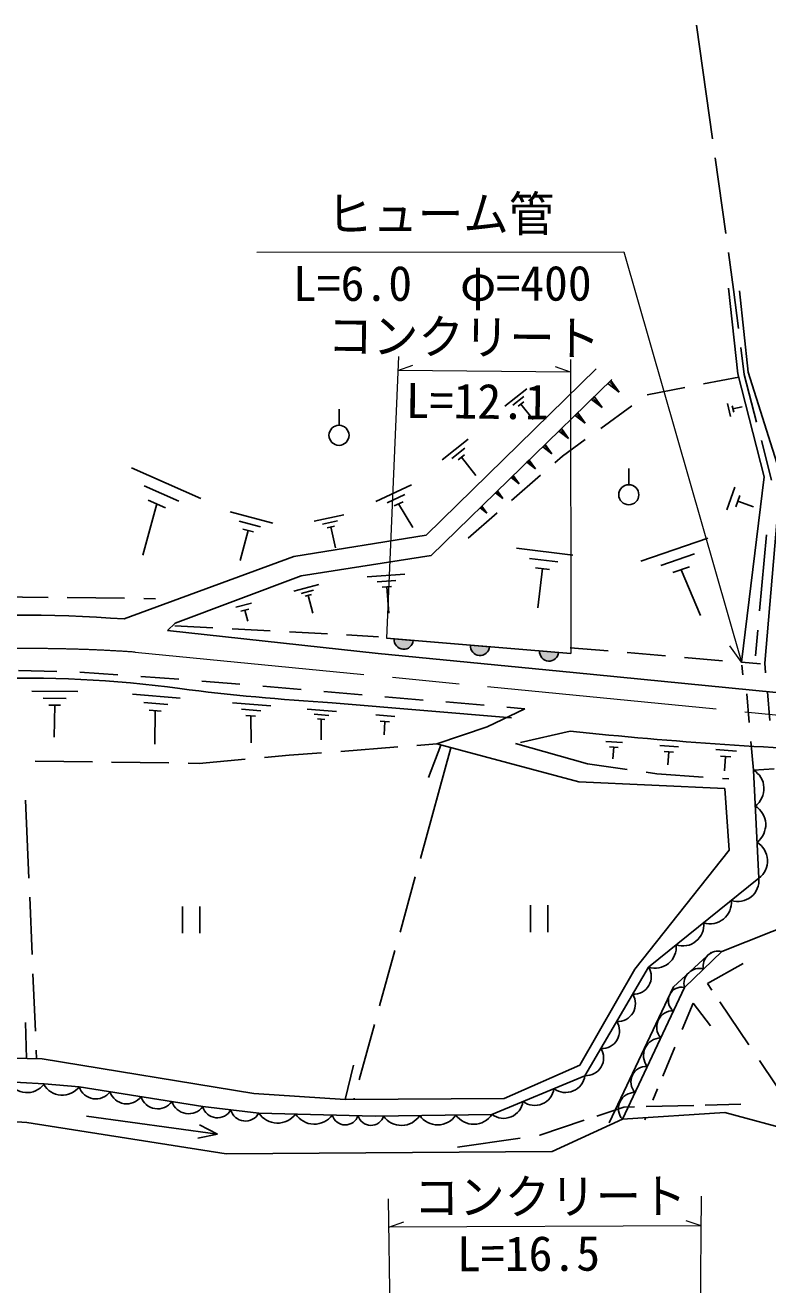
# Model space of a CAD drawing. Units: millimetres, scale not verified. Extents: x 40000 to 680000, y 20000 to 380000.
# Drawn here: x 215111 to 253918, y 277976 to 343812 of the extents above; entities that cross this region are included whole.
import ezdxf
from ezdxf.enums import TextEntityAlignment as Align

# ---------------------------------------------------------------- set-up
doc = ezdxf.new("R2010")
doc.units = ezdxf.units.MM
doc.header["$LTSCALE"] = 1000
doc.linetypes.add('CHAIN', pattern=[18.5, 12, -1.5, 3.5, -1.5])
for name, color, linetype, lineweight in [('M-BGD', 7, 'Continuous', 25), ('M-BMK', 2, 'CHAIN', 13), ('M-STR-HTXT', 7, 'Continuous', 13)]:
    doc.layers.add(name, color=color, linetype=linetype, lineweight=lineweight)
doc.styles.add('ＭＳ ゴシック', font='')
doc.styles.get('ＭＳ ゴシック').set_extended_font_data('MS Gothic')

msp = doc.modelspace()

# ---------------------------------------------------------------- hatches: boundary and pattern name
at = {"layer": 'M-BGD'}
for points in [[(234393, 311735, 1), (235389, 311654)], [(238379, 311409, 1), (239376, 311327)], [(241993, 311113, 1), (242989, 311032)]]:
    msp.add_hatch(color=256, dxfattribs=at).paths.add_polyline_path(points)

# ---------------------------------------------------------------- linework, layer by layer
for p, q in [((250188, 343812), (251024, 337871)), ((251163, 336881), (251720, 332920)), ((251860, 331929), (252131, 330000)), ((252357, 325591), (251869, 330059)), ((252131, 330000), (252386, 327964)), ((252895, 325673), (252441, 329921)), ((252511, 326972), (252689, 325550)), ((244944, 325856), (236064, 317164)), ((245763, 325287), (236326, 316094)), ((245563, 325092), (245722, 325246)), ((245722, 325246), (246157, 324640)), ((250562, 325061), (252402, 325413)), ((253733, 320209), (252357, 325591)), ((252689, 325550), (253332, 323065)), ((254597, 320273), (252895, 325673)), ((240172, 323901), (241320, 324806)), ((245563, 325092), (246157, 324640)), ((245642, 325169), (246157, 324640)), ((247616, 324498), (249580, 324874)), ((240595, 323955), (241169, 324407)), ((240874, 323896), (241161, 324122)), ((241018, 324009), (241651, 323205)), ((244700, 324251), (244851, 324398)), ((244700, 324251), (245264, 323823)), ((244775, 324325), (245264, 323823)), ((244851, 324398), (245264, 323823)), ((245187, 322739), (246805, 323914)), ((251969, 323365), (251814, 324047)), ((252135, 323582), (252058, 323923)), ((231510, 322901), (231510, 323741)), ((243845, 323419), (243988, 323557)), ((243845, 323419), (244379, 323013)), ((243917, 323488), (244379, 323013)), ((243988, 323557), (244379, 323013)), ((252096, 323753), (252574, 323861)), ((242999, 322594), (243133, 322725)), ((243066, 322659), (243503, 322211)), ((243133, 322725), (243503, 322211)), ((236901, 321098), (238263, 322172)), ((242999, 322594), (243503, 322211)), ((243186, 321286), (244377, 322152)), ((253583, 322097), (254116, 320040)), ((237403, 321163), (238084, 321700)), ((237734, 321093), (238074, 321361)), ((242160, 321777), (242286, 321900)), ((242160, 321777), (242634, 321416)), ((242223, 321838), (242634, 321416)), ((242286, 321900), (242634, 321416)), ((242788, 320941), (243186, 321286)), ((220668, 320682), (224288, 319068)), ((237904, 321227), (238656, 320273)), ((241329, 320967), (241447, 321083)), ((241329, 320967), (241773, 320629)), ((241388, 321025), (241773, 320629)), ((241447, 321083), (241773, 320629)), ((246653, 319796), (246653, 320636)), ((240505, 320165), (240616, 320273)), ((240505, 320165), (240921, 319849)), ((240523, 318973), (242033, 320285)), ((240561, 320219), (240921, 319849)), ((240616, 320273), (240921, 319849)), ((252551, 310512), (253733, 320209)), ((253762, 310462), (254597, 320273)), ((221331, 319736), (223141, 318929)), ((233428, 318913), (235291, 319790)), ((239690, 319370), (239793, 319471)), ((239690, 319370), (240076, 319077)), ((239741, 319421), (240076, 319077)), ((239793, 319471), (240076, 319077)), ((251783, 318475), (252204, 319660)), ((221994, 318789), (221262, 316113)), ((221541, 318991), (222446, 318588)), ((234025, 318853), (234956, 319291)), ((234389, 318683), (234855, 318902)), ((234622, 318792), (235362, 317556)), ((238882, 318583), (238977, 318676)), ((238977, 318676), (239240, 318311)), ((252244, 318645), (252455, 319237)), ((252349, 318941), (253179, 318646)), ((225826, 318369), (228060, 317776)), ((230214, 317887), (231766, 318218)), ((238258, 317006), (239768, 318318)), ((238882, 318583), (239240, 318311)), ((238929, 318630), (239240, 318311)), ((226295, 317886), (227412, 317589)), ((226765, 317402), (226349, 315839)), ((226485, 317476), (227044, 317328)), ((230652, 317737), (231428, 317902)), ((230895, 317546), (231283, 317628)), ((231089, 317587), (231321, 316501)), ((236064, 317164), (229155, 316038)), ((247279, 315806), (250793, 317005)), ((253852, 317177), (253486, 313194)), ((229155, 316038), (220285, 312776)), ((236326, 316094), (229531, 315024)), ((240785, 316474), (243728, 316117)), ((248337, 315579), (250094, 316178)), ((241467, 315943), (242938, 315765)), ((241782, 315457), (242517, 315368)), ((242149, 315412), (241900, 313353)), ((248956, 315202), (249835, 315501)), ((229531, 315024), (222941, 312565)), ((232987, 314977), (234951, 315115)), ((233499, 314717), (234481, 314786)), ((249396, 315351), (250395, 312952)), ((229145, 314229), (230459, 314571)), ((229525, 314117), (230182, 314288)), ((229740, 313963), (230069, 314048)), ((233765, 314439), (234256, 314474)), ((234011, 314457), (234108, 313082)), ((213308, 313939), (216307, 313904)), ((217307, 313892), (220307, 313857)), ((221307, 313845), (221918, 313838)), ((226111, 313386), (226942, 313602)), ((229904, 314006), (230144, 313086)), ((226383, 313190), (226799, 313298)), ((226591, 313244), (226743, 312662)), ((222941, 312565), (222545, 312179)), ((233549, 310966), (222545, 312179)), ((222923, 312426), (224920, 312318)), ((225919, 312264), (227916, 312157)), ((228915, 312103), (230912, 311996)), ((253394, 312198), (253271, 310859)), ((231910, 311942), (233576, 311852)), ((233988, 311768), (243619, 310980)), ((243740, 309972), (233549, 310966)), ((243583, 311274), (245576, 311104)), ((246572, 311020), (248565, 310851)), ((249562, 310766), (251555, 310597)), ((252551, 310512), (253533, 310429)), ((252567, 310356), (252611, 309858)), ((253762, 310462), (253806, 309964)), ((214762, 310076), (216762, 310038)), ((217960, 309995), (219955, 309853)), ((221152, 309767), (223147, 309624)), ((224344, 309531), (226336, 309361)), ((257363, 308648), (243740, 309972)), ((215463, 309009), (217859, 308981)), ((220725, 308845), (223218, 308632)), ((227532, 309258), (229525, 309087)), ((230720, 308985), (232713, 308814)), ((252816, 308867), (252949, 307373)), ((253895, 308968), (254028, 307474)), ((216058, 308642), (217256, 308628)), ((216353, 308279), (216952, 308272)), ((216653, 308276), (216633, 306599)), ((221317, 308418), (222563, 308311)), ((225945, 308400), (227947, 308229)), ((231156, 308399), (240524, 307611)), ((233908, 308711), (235901, 308540)), ((237097, 308438), (239089, 308267)), ((240285, 308164), (241220, 308084)), ((221596, 308017), (222220, 307964)), ((221908, 307990), (221885, 306239)), ((226420, 308057), (227421, 307972)), ((226644, 307736), (227145, 307693)), ((226895, 307714), (226917, 306308)), ((229847, 308067), (231387, 307935)), ((230212, 307803), (230982, 307737)), ((230385, 307555), (230770, 307522)), ((230577, 307539), (230579, 306457)), ((233431, 307760), (234420, 307675)), ((241220, 308084), (239247, 307146)), ((233653, 307442), (234147, 307400)), ((233900, 307421), (233878, 306726)), ((239247, 307146), (236628, 306243)), ((243586, 306913), (240996, 306321)), ((236628, 306243), (235586, 306163)), ((236832, 306189), (236179, 304495)), ((236628, 306243), (244043, 304272)), ((240742, 306277), (244497, 305207)), ((245448, 306381), (246331, 306314)), ((248278, 306167), (249254, 306094)), ((253037, 306377), (253170, 304883)), ((228912, 305653), (227611, 305536)), ((230601, 305782), (228912, 305653)), ((234589, 306087), (231598, 305858)), ((237358, 306049), (235762, 300265)), ((245649, 306100), (246090, 306066)), ((245870, 306083), (245823, 305465)), ((248500, 305856), (248988, 305819)), ((248744, 305838), (248693, 305154)), ((251200, 305947), (252274, 305866)), ((251444, 305605), (251981, 305564)), ((251713, 305584), (251656, 304833)), ((218625, 305304), (215626, 305343)), ((222625, 305252), (219625, 305291)), ((224209, 305231), (223625, 305238)), ((226615, 305447), (224209, 305231)), ((244497, 305207), (246571, 304906)), ((253170, 304883), (254252, 304950)), ((253450, 299225), (253170, 304883)), ((244043, 304272), (251665, 303915)), ((247561, 304762), (248120, 304681)), ((248120, 304681), (250549, 304511)), ((251546, 304441), (251875, 304418)), ((251665, 303915), (251891, 300686)), ((215132, 303309), (215304, 299229)), ((251891, 300686), (246972, 294472)), ((235496, 299301), (234698, 296409)), ((247688, 294576), (253450, 299225)), ((260203, 298858), (251513, 295396)), ((215347, 298230), (215474, 295233)), ((223340, 297751), (223340, 296351)), ((224240, 296351), (224240, 297751)), ((241524, 297814), (241524, 296414)), ((242424, 296414), (242424, 297814)), ((234432, 295445), (233634, 292553)), ((250963, 295370), (248992, 293549)), ((251513, 295396), (249561, 293518)), ((246972, 294472), (244100, 289459)), ((244365, 288906), (247688, 294576)), ((252624, 294775), (250759, 293724)), ((215516, 294234), (215643, 291237)), ((250759, 293724), (250993, 293378)), ((248992, 293549), (245631, 286438)), ((249561, 293518), (246318, 286629)), ((250019, 292705), (249444, 291321)), ((250921, 291506), (250019, 292705)), ((251407, 292766), (252921, 290526)), ((215134, 291692), (215182, 289805)), ((233368, 291589), (232570, 288697)), ((249060, 290397), (248433, 288888)), ((215996, 289788), (207942, 289957)), ((215685, 290238), (215704, 289794)), ((227053, 287976), (215996, 289788)), ((253481, 289698), (255161, 287213)), ((231840, 287657), (232274, 289458)), ((244100, 289459), (240138, 287714)), ((210873, 288775), (216111, 288475)), ((216111, 288475), (217932, 288324)), ((239503, 286879), (244365, 288906)), ((217932, 288324), (224390, 287292)), ((231840, 287657), (227053, 287976)), ((240138, 287714), (231840, 287657)), ((232304, 287733), (232283, 287660)), ((248153, 288212), (247910, 287627)), ((224390, 287292), (227319, 286954)), ((250052, 287353), (247561, 287294)), ((252515, 287411), (250640, 287367)), ((215188, 286460), (209302, 286827)), ((225620, 284826), (215188, 286460)), ((218321, 286783), (225163, 285853)), ((227319, 286954), (233401, 286785)), ((233401, 286785), (239503, 286879)), ((246318, 286629), (242657, 284939)), ((246318, 286629), (251673, 286987)), ((247526, 286703), (247485, 286604)), ((251673, 286987), (265845, 283125)), ((225163, 285853), (224125, 285641)), ((225163, 285853), (224220, 286335)), ((240856, 285625), (237702, 285175)), ((240978, 285644), (240856, 285625)), ((242657, 284939), (225620, 284826))]:
    msp.add_line(p, q, dxfattribs=at)
for points in [[(234393, 311735, 1), (235389, 311654)], [(238379, 311409, 1), (239376, 311327)], [(241993, 311113, 1), (242989, 311032)]]:
    msp.add_lwpolyline(points, format="xyb", close=True, dxfattribs=at)
for points in [[(246948, 287279), (246397, 287266), (244983, 286794)], [(244320, 286573), (242006, 285801), (241980, 285792)]]:
    msp.add_lwpolyline(points, dxfattribs=at)
for centre in [(231510, 322376), (246653, 319271)]:
    msp.add_circle(centre, 525, dxfattribs=at)
for centre, radius, start, end in [((214781, 238947), 74034, 85.7364, 103.68258), ((215075, 249476), 60211, 82.25712, 92.14232), ((238000, 425514), 117315, 262.74581, 266.65545), ((265973, 518884), 213150, 263.97116, 268.33455), ((252576, 303908), 1141, 307.02261, 58.64528), ((252669, 302022), 1141, 307.02261, 58.64528), ((252763, 300136), 1141, 307.02261, 58.64528), ((252349, 299116), 1106, 252.13434, 5.661), ((250908, 297954), 1106, 252.13434, 5.661), ((249468, 296791), 1106, 252.13434, 5.661), ((248028, 295629), 1106, 252.13434, 5.661), ((251333, 294629), 788, 76.78905, 190.96435), ((246906, 294082), 925, 266.96964, 32.28185), ((250338, 293710), 800, 73.93767, 193.81573), ((246076, 292665), 925, 266.96964, 32.28185), ((249419, 292836), 697, 78.21863, 229.93621), ((245245, 291247), 925, 266.96964, 32.28185), ((248970, 291445), 858, 88.75985, 220.82662), ((248348, 289960), 924, 91.66671, 217.91976), ((244414, 289830), 925, 266.96964, 32.28185), ((247576, 288581), 812, 87.01174, 222.57474), ((215196, 289129), 1112, 209.41057, 322.61567), ((217048, 289000), 1112, 209.41057, 322.61567), ((243354, 289049), 1021, 233.31574, 351.9554), ((218805, 288608), 918, 198.01528, 323.81716), ((220420, 288350), 918, 198.01528, 323.81716), ((222034, 288092), 918, 198.01528, 323.81716), ((241734, 288373), 1021, 233.31574, 351.9554), ((246964, 287181), 850, 89.03694, 220.54954), ((223649, 287834), 918, 198.01528, 323.81716), ((225156, 287499), 793, 195.1117, 331.72442), ((226620, 287330), 793, 195.1117, 331.72442), ((240113, 287698), 1021, 233.31574, 351.9554), ((228298, 287601), 1174, 213.43249, 323.38523), ((230219, 287547), 1174, 213.43249, 323.38523), ((231836, 287033), 700, 195.4095, 342.22299), ((233177, 287006), 700, 195.4095, 342.22299), ((234777, 287446), 1140, 215.0304, 326.73241), ((236663, 287475), 1140, 215.0304, 326.73241), ((238550, 287504), 1140, 215.0304, 326.73241)]:
    msp.add_arc(centre, radius, start, end, dxfattribs=at)
at = {"layer": 'M-BMK'}
msp.add_line((220866, 311043), (268982, 306334), dxfattribs=at)
msp.add_arc((215344, 230246), 80985, 86.09057, 105.4087, dxfattribs=at)
at = {"layer": 'M-STR-HTXT'}
for p, q in [((227209, 331947), (246396, 331969)), ((246396, 331969), (252551, 310512)), ((234614, 326488), (233988, 311768)), ((234583, 325769), (235376, 326037)), ((243609, 325669), (242822, 325954)), ((243608, 326340), (243619, 310980)), ((243609, 325669), (234583, 325769)), ((252551, 310512), (251939, 311377)), ((234087, 282472), (234211, 273780)), ((250371, 274055), (250452, 282606)), ((234108, 280986), (234897, 281266)), ((250436, 281055), (249646, 281328)), ((250436, 281055), (234108, 280986))]:
    msp.add_line(p, q, dxfattribs=at)

# ---------------------------------------------------------------- texts
at = {"layer": 'M-STR-HTXT', "style": 'ＭＳ ゴシック', "width": 0.95}
for s, rotation, p in [('ヒューム管', 0.065, (230881, 332478)), ('コンクリート', 359.362, (230891, 326135)), ('コンクリート', 0.245, (235423, 281097))]:
    msp.add_text(s, height=1833, rotation=rotation, dxfattribs=at).set_placement(p, align=Align.BOTTOM_LEFT)
at = {"layer": 'M-STR-HTXT', "style": 'ＭＳ ゴシック'}
for s, rotation, p in [('L=6.0\u3000φ=400', 0.065, (229099, 328848)), ('L=12.1', 359.362, (234982, 322739)), ('L=16.5', 0.245, (237680, 278131))]:
    msp.add_text(s, height=1833, rotation=rotation, dxfattribs=at).set_placement(p, align=Align.BOTTOM_LEFT)

doc.saveas('drawing.dxf')
